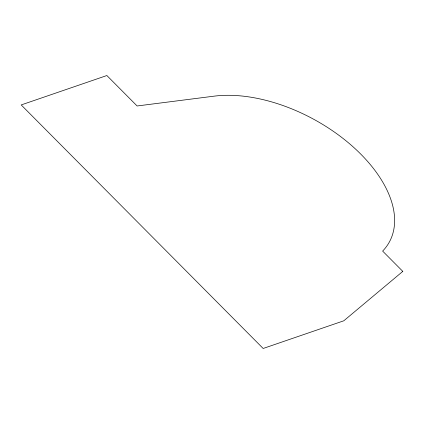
<?xml version="1.0" encoding="UTF-8"?>
<svg xmlns="http://www.w3.org/2000/svg" width="424" height="424" viewBox="0 0 424 424"><rect width="100%" height="100%" fill="white"/><g stroke="black" fill="none" stroke-linecap="round" stroke-linejoin="round"><path stroke-width="0.64" d="M402.8 271.387L343.784 320.804L263.161 348.47L21.2 104.929L106.864 75.53L137.111 105.974L214.141 96.153A125.43 71.762 28.4 0 1 354.978 148.548A125.43 71.762 28.4 0 1 382.639 251.088L402.8 271.387"/></g></svg>
